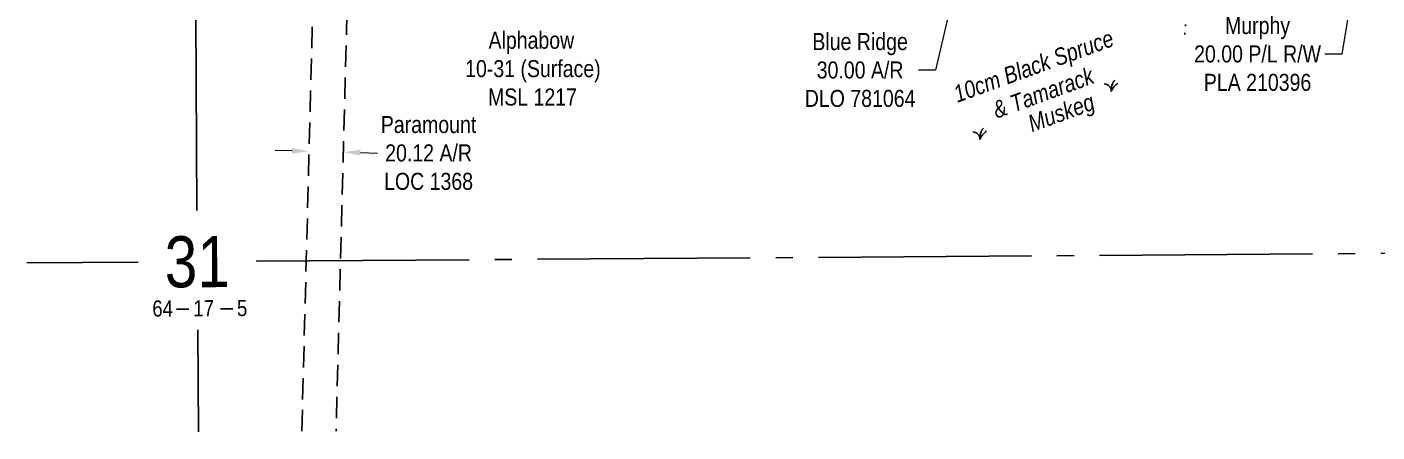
# Model space of a CAD drawing. Extents: x 527417 to 535105, y 6045789 to 6049248.
# Drawn here: x 528377 to 529169, y 6048218 to 6048456 of the extents above; entities that cross this region are included whole.
import ezdxf
from ezdxf.enums import TextEntityAlignment as Align

# ---------------------------------------------------------------- set-up
doc = ezdxf.new("R2010")
doc.units = 0
doc.header["$LTSCALE"] = 5
doc.header["$PDSIZE"] = 0.5
for name, pattern in [('foc-ACCESSROAD', [3.75, 2.5, -1.25]), ('foc-QUARTERLINE', [33, 25, -3, 2, -3]), ('foc-TOPO', [1, 0.2, -0.8])]:
    doc.linetypes.add(name, pattern=pattern)
doc.layers.get('Defpoints').update_dxf_attribs({"color": 9})
for name, color, linetype in [('10', 1, 'Continuous'), ('9', 3, 'Continuous'), ('F-AR', 190, 'foc-ACCESSROAD'), ('L-SECLBL', 7, 'Continuous'), ('L-SECQ', 8, 'foc-QUARTERLINE'), ('T-BUSH-T', 110, 'Continuous'), ('T-GENERAL', 48, 'foc-TOPO'), ('T-VEGETATION-CHANGE', 104, 'foc-TOPO')]:
    doc.layers.add(name, color=color, linetype=linetype)
for name, color, linetype, lineweight in [('C-RW-T', 13, 'Continuous', 9), ('F-AR-T', 190, 'Continuous', 9), ('F-WS-T', 190, 'Continuous', 9), ('T-TEXT', 48, 'Continuous', 18)]:
    doc.layers.add(name, color=color, linetype=linetype, lineweight=lineweight)
doc.styles.add('80CG', font='ARIALN.TTF', dxfattribs={"height": 10})
doc.styles.add('80L', font='ARIALN.TTF', dxfattribs={"height": 10})
doc.styles.add('80LS', font='ARIALNI.TTF', dxfattribs={"height": 10})
doc.styles.add('SIMPLEX', font='ARIALN.TTF')
doc.dimstyles.new('Compass 5 000', dxfattribs={"dimscale": 5, "dimtxt": 9, "dimasz": 2, "dimexe": 0.2, "dimexo": 0.0625, "dimgap": 0.5, "dimtad": 0, "dimtih": 1, "dimtoh": 1, "dimzin": 0, "dimdsep": 46, "dimtxsty": '80CG', "dimcen": 0.1, "dimse1": 1, "dimse2": 1, "dimclrd": 256, "dimclrt": 256, "dimaunit": 1, "dimadec": 4, "dimazin": 0, "dimtfac": 0.06, "dimtofl": 0, "dimtmove": 0, "dimatfit": 1, "dimfxl": 0.2, "dimtolj": 1, "dimtzin": 0, "dimlwd": -1, "dimarcsym": 0})

# ---------------------------------------------------------------- blocks, each defined once
blk = doc.blocks.new('L-SECLBL')
at = {"layer": '9', "color": 7}
for p, q in [((-5.08, -27.83), (-12.29, -27.83)), ((20.7, -27.83), (13.5, -27.83))]:
    blk.add_line(p, q, dxfattribs=at)
at = {"layer": '10', "color": 2, "style": 'SIMPLEX'}
blk.add_attdef('SEC', text='', height=30, dxfattribs=at).set_placement((0, 0), align=Align.MIDDLE)
at = {"layer": '10', "color": 5, "style": '80L'}
blk.add_attdef('TWP', text='', height=9.5, dxfattribs=at).set_placement((-14.43, -27.37), align=Align.MIDDLE_RIGHT)
blk.add_attdef('RGE', text='', height=9.5, dxfattribs=at).set_placement((3.62, -27.37), align=Align.MIDDLE_CENTER)
blk.add_attdef('MER', text='', height=9.5, dxfattribs=at).set_placement((23.17, -27.37), align=Align.MIDDLE_LEFT)
blk = doc.blocks.new('*D350')
at = {"layer": 'Defpoints', "color": 0, "transparency": 16777216}
for p in [(528542.37, 6048379.65), (528562.48, 6048379.13), (528562.55, 6048382.09)]:
    blk.add_point(p, dxfattribs=at)
at = {"layer": 'F-AR-T', "transparency": 16777216}
for p, q in [((528532.45, 6048382.87), (528522.46, 6048383.13)), ((528572.55, 6048381.84), (528582.55, 6048381.58))]:
    blk.add_line(p, q, dxfattribs=at)
for points in [[(528532.5, 6048384.54), (528532.41, 6048381.21), (528542.45, 6048382.61)], [(528572.59, 6048383.5), (528572.51, 6048380.17), (528562.55, 6048382.09)]]:
    blk.add_solid(points, dxfattribs=at)
at = {"layer": 'F-AR-T', "transparency": 16777216, "insert": (528612.59, 6048381.58), "char_height": 10, "attachment_point": 5, "style": '80CG'}
blk.add_mtext('\\A1;Paramount\\P20.12 A/R\\PLOC 1368', dxfattribs=at)
blk = doc.blocks.new('MUSK')
at = {"layer": 'T-GENERAL', "linetype": 'Continuous'}
for centre, radius, start, end in [((-0.86, 0.03), 0.856, 357.7915, 88.2897), ((1.86, 0.15), 1.86, 140.732, 184.6871), ((1.91, -0.8), 2.08, 122.4427, 157.2145)]:
    blk.add_arc(centre, radius, start, end, dxfattribs=at)
blk = doc.blocks.new('*D429')
at = {"layer": 'Defpoints', "color": 0, "transparency": 16777216}
for p in [(528931.42, 6048517.23), (528923.73, 6048488.23), (528924.58, 6048488.03)]:
    blk.add_point(p, dxfattribs=at)
at = {"layer": 'F-AR-T', "transparency": 16777216}
for p, q in [((528932.87, 6048527.16), (528935.15, 6048536.89)), ((528921.45, 6048478.5), (528910.13, 6048430.25)), ((528910.13, 6048430.25), (528900.13, 6048430.25))]:
    blk.add_line(p, q, dxfattribs=at)
for points in [[(528931.24, 6048527.54), (528934.49, 6048526.78), (528930.58, 6048517.42)], [(528919.83, 6048478.88), (528923.07, 6048478.12), (528923.73, 6048488.23)]]:
    blk.add_solid(points, dxfattribs=at)
at = {"layer": 'F-AR-T', "transparency": 16777216, "insert": (528865.86, 6048430.25), "char_height": 10, "attachment_point": 5, "style": '80CG'}
blk.add_mtext('\\A1;Blue Ridge \\P30.00 A/R \\PDLO 781064', dxfattribs=at)
blk = doc.blocks.new('*D602')
at = {"layer": 'C-RW-T', "transparency": 16777216}
for p, q in [((529161.69, 6048519.51), (529163.3, 6048529.38)), ((529155.26, 6048480.05), (529148.68, 6048439.67)), ((529148.68, 6048439.67), (529138.68, 6048439.67))]:
    blk.add_line(p, q, dxfattribs=at)
for points in [[(529160.05, 6048519.78), (529163.34, 6048519.25), (529160.09, 6048509.65)], [(529153.62, 6048480.31), (529156.91, 6048479.78), (529156.87, 6048489.92)]]:
    blk.add_solid(points, dxfattribs=at)
at = {"layer": 'Defpoints', "color": 0, "transparency": 16777216}
for p in [(529135.17, 6048513.71), (529131.95, 6048493.98), (529156.87, 6048489.92)]:
    blk.add_point(p, dxfattribs=at)
at = {"layer": 'C-RW-T', "transparency": 16777216, "insert": (529099.14, 6048439.67), "char_height": 10, "attachment_point": 5, "style": '80CG'}
blk.add_mtext('\\A1;Murphy\\P20.00 P/L R/W^JPLA 210396', dxfattribs=at)

msp = doc.modelspace()

# ---------------------------------------------------------------- linework, layer by layer
at = {"layer": 'F-AR', "flags": 128}
msp.add_lwpolyline([(528538.204, 6048218.286), (528540.788, 6048318.25), (528546.076, 6048522.941), (528546.465, 6048537.969), (528566.527, 6048535.955), (528566.138, 6048520.927), (528560.906, 6048318.388), (528558.323, 6048218.426)], dxfattribs=at)
at = {"layer": 'L-SECQ', "flags": 128}
for points in [[(528471.777, 6049122.147), (528476.659, 6048347.796)], [(528511.429, 6048318.051), (529281.37, 6048323.392)], [(528376.902, 6048317.118), (528442.184, 6048317.571)], [(528477.1, 6048277.834), (528477.478, 6048217.865)]]:
    msp.add_lwpolyline(points, dxfattribs=at)
at = {"layer": 'T-VEGETATION-CHANGE', "flags": 128}
msp.add_lwpolyline([(529061.771, 6048531.883), (529056.203, 6048447.404)], dxfattribs=at)

# ---------------------------------------------------------------- block references
at = {"layer": 'L-SECLBL', "color": 6, "xscale": 0.999485000000012, "yscale": 0.999485000000012, "zscale": 0.999485000000012, "rotation": 0.2782429756975786}
msp.add_blockref('L-SECLBL', (528476.848, 6048317.811), dxfattribs=at).add_auto_attribs({'SEC': '31', 'TWP': '64', 'RGE': '17', 'MER': '5'})
at = {"layer": 'T-GENERAL', "xscale": 4.999999999999986, "yscale": 4.999999999999986, "zscale": 4.999999999999986}
for p in [(529013.226, 6048417.762), (528936.143, 6048389.597)]:
    msp.add_blockref('MUSK', p, dxfattribs=at)

# ---------------------------------------------------------------- texts
at = {"layer": 'F-WS-T', "insert": (528621.811, 6048452.778), "char_height": 9.99485, "attachment_point": 1, "style": '80L'}
msp.add_mtext_dynamic_manual_height_columns('\\pi25.976;Alphabow\\P\\pi12.252;10-31 (Surface)\\P\\pi25.666;MSL 1217', width=102.13147, gutter_width=50, heights=[0], dxfattribs=at)
at = {"layer": 'T-BUSH-T', "insert": (528965.924, 6048437.325), "char_height": 9.99992, "width": 101.80833, "attachment_point": 2, "rotation": 20, "style": '80LS'}
msp.add_mtext('{\\fArial Narrow|b0|i1|c0|p34;10cm Black Spruce & Tamarack}', dxfattribs=at)
at = {"layer": 'T-TEXT', "insert": (528982.176, 6048410.005), "char_height": 10, "width": 42.1224, "attachment_point": 2, "rotation": 20, "style": '80LS'}
msp.add_mtext('{\\fArial Narrow|b0|i1|c0|p34;Muskeg}', dxfattribs=at)

# ---------------------------------------------------------------- dimensions: what is measured, and where the dimension line sits
at = {"layer": 'C-RW-T'}
dim = msp.add_linear_dim(base=(529156.869, 6048489.916), p1=(529135.17, 6048513.706), p2=(529131.954, 6048493.977), angle=260.742263, text='Murphy\\P20.00 P/L R/W^JPLA 210396', dimstyle='Compass 5 000', dxfattribs=at)
dim.commit()
dim.dimension.update_dxf_attribs({"geometry": '*D602', "text_midpoint": (529099.14, 6048439.67), "dimtype": 161})
at = {"layer": 'F-AR-T'}
dim = msp.add_linear_dim(base=(528923.733, 6048488.232), p1=(528931.424, 6048517.226), p2=(528924.576, 6048488.034), angle=256.797763, text='Blue Ridge \\P30.00 A/R \\PDLO 781064', dimstyle='Compass 5 000', dxfattribs=at)
dim.commit()
dim.dimension.update_dxf_attribs({"geometry": '*D429', "text_midpoint": (528865.861, 6048430.249), "dimtype": 161})
dim = msp.add_aligned_dim(p1=(528542.374, 6048379.653), p2=(528562.475, 6048379.134), distance=2.961, text='Paramount\\P20.12 A/R\\PLOC 1368', dimstyle='Compass 5 000', dxfattribs=at)
dim.commit()
dim.dimension.update_dxf_attribs({"geometry": '*D350', "text_midpoint": (528612.589, 6048381.577)})

doc.saveas('drawing.dxf')
